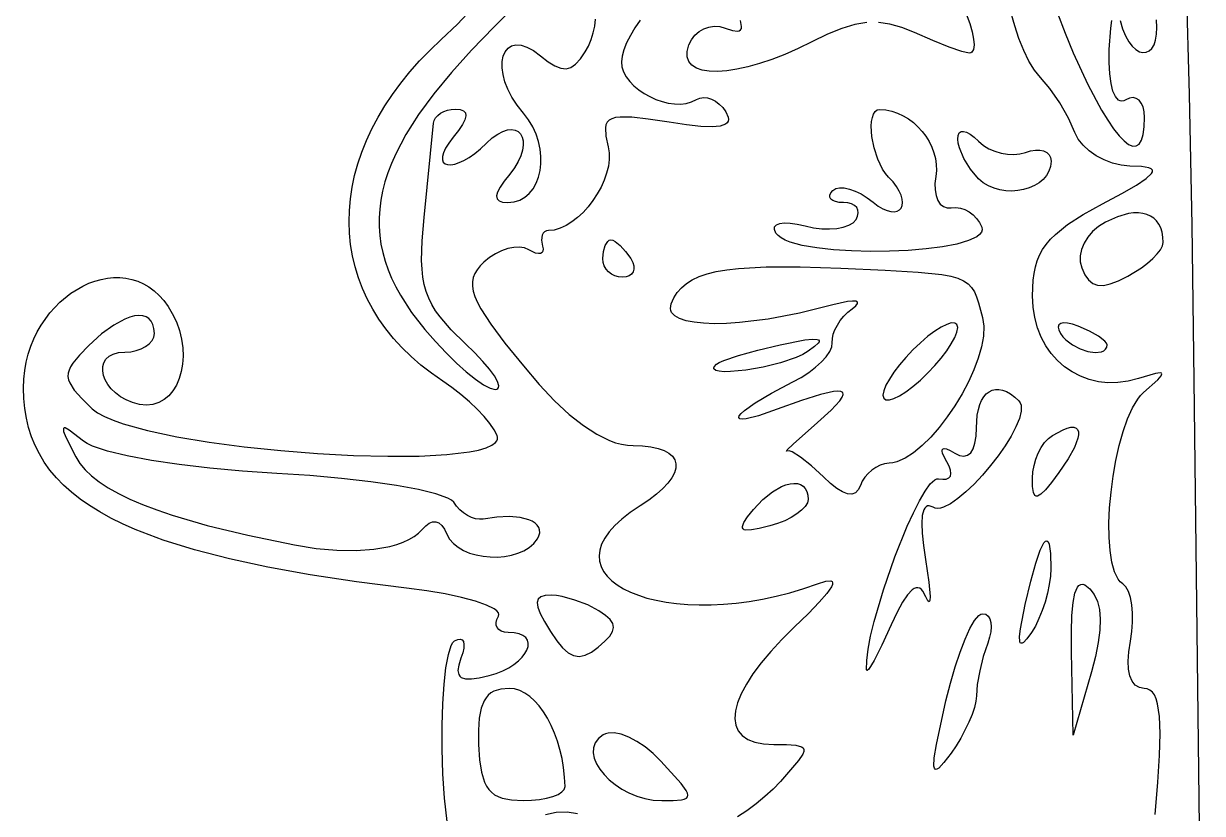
# Model space of a CAD drawing. Header units: millimetres. Extents: x 0.03 to 7.19, y 1.13 to 4.15.
# Drawn here: x 1.879 to 2.58, y 2.253 to 2.722 of the extents above; entities that cross this region are included whole.
import ezdxf

# ---------------------------------------------------------------- set-up
doc = ezdxf.new("R2010")
doc.units = ezdxf.units.MM

msp = doc.modelspace()

# ---------------------------------------------------------------- linework, layer by layer
at = {"flags": 128}
for points in [[(2.218157, 2.779413), (2.158518, 2.72026), (2.145047, 2.706437), (2.133077, 2.693163), (2.122596, 2.680392), (2.113596, 2.668082), (2.106065, 2.656187), (2.099994, 2.644665), (2.097503, 2.639029), (2.095373, 2.63347), (2.093603, 2.627982), (2.092192, 2.622559), (2.091138, 2.617196), (2.09044, 2.611888), (2.090097, 2.606628), (2.090108, 2.601412), (2.090471, 2.596233), (2.091185, 2.591087), (2.09225, 2.585968), (2.093663, 2.58087), (2.095423, 2.575788), (2.097529, 2.570716), (2.09998, 2.565648), (2.102775, 2.560581), (2.109391, 2.55042), (2.117365, 2.540191), (2.123616, 2.533044), (2.129911, 2.526377), (2.136079, 2.520337), (2.14195, 2.515068), (2.147353, 2.510716), (2.152117, 2.507427), (2.156072, 2.505347), (2.159046, 2.504622), (2.160089, 2.504763), (2.160804, 2.505178), (2.161199, 2.505852), (2.161283, 2.506772), (2.160556, 2.509293), (2.158695, 2.512628), (2.155773, 2.516667), (2.151862, 2.521297), (2.147035, 2.526407), (2.141365, 2.531885), (2.132918, 2.540126), (2.126334, 2.5477), (2.12369, 2.551391), (2.121451, 2.555102), (2.119596, 2.558894), (2.118107, 2.562828), (2.116961, 2.566968), (2.116139, 2.571374), (2.115621, 2.576109), (2.115387, 2.581235), (2.115687, 2.592907), (2.116879, 2.606885), (2.122462, 2.662955), (2.122844, 2.664629), (2.123693, 2.666191), (2.124954, 2.667606), (2.126575, 2.66884), (2.128502, 2.66986), (2.130679, 2.670631), (2.133055, 2.671118), (2.135574, 2.671288), (2.138379, 2.671044), (2.140337, 2.670303), (2.141447, 2.669051), (2.141706, 2.667273), (2.141113, 2.664955), (2.139667, 2.662083), (2.137368, 2.658643), (2.134212, 2.654622), (2.131538, 2.651133), (2.129597, 2.648042), (2.128345, 2.645358), (2.127737, 2.643088), (2.127726, 2.64124), (2.128267, 2.639822), (2.129315, 2.638843), (2.130824, 2.638311), (2.132748, 2.638233), (2.135041, 2.638617), (2.13766, 2.639473), (2.140556, 2.640807), (2.143686, 2.642628), (2.147003, 2.644944), (2.150462, 2.647763), (2.154018, 2.651094), (2.157415, 2.654168), (2.160631, 2.656468), (2.163633, 2.658038), (2.166385, 2.658925), (2.168856, 2.659173), (2.17101, 2.658827), (2.172815, 2.657932), (2.174237, 2.656535), (2.175241, 2.654679), (2.175795, 2.652411), (2.175865, 2.649775), (2.175416, 2.646816), (2.174416, 2.643581), (2.172831, 2.640113), (2.170626, 2.636459), (2.167768, 2.632663), (2.16446, 2.628466), (2.162057, 2.62492), (2.160557, 2.621996), (2.159957, 2.619667), (2.160257, 2.617904), (2.161454, 2.616679), (2.163546, 2.615965), (2.166532, 2.615733), (2.170333, 2.616107), (2.17376, 2.617185), (2.176802, 2.6189), (2.179446, 2.621187), (2.18168, 2.623978), (2.183494, 2.627206), (2.184875, 2.630806), (2.185811, 2.63471), (2.186292, 2.638853), (2.186304, 2.643167), (2.185836, 2.647586), (2.184878, 2.652043), (2.183416, 2.656473), (2.181439, 2.660807), (2.178935, 2.664981), (2.175893, 2.668927), (2.172142, 2.673668), (2.169082, 2.678412), (2.16669, 2.683085), (2.164944, 2.68761), (2.163821, 2.691914), (2.163298, 2.695919), (2.163353, 2.699552), (2.163964, 2.702736), (2.165108, 2.705397), (2.166761, 2.707458), (2.168902, 2.708845), (2.171508, 2.709482), (2.174557, 2.709294), (2.178024, 2.708205), (2.18189, 2.70614), (2.186129, 2.703024), (2.190711, 2.699471), (2.194685, 2.696994), (2.198176, 2.695604), (2.201306, 2.695313), (2.204201, 2.696129), (2.206985, 2.698063), (2.20978, 2.701127), (2.212712, 2.70533), (2.214648, 2.708819), (2.216252, 2.712622), (2.217505, 2.716617), (2.218386, 2.720681), (2.218873, 2.724691)], [(2.570107, 2.744851), (2.571907, 2.680066), (2.573424, 2.602217), (2.574712, 2.510177), (2.577883, 2.244538), (2.57941, 2.098451), (2.579755, 2.015661), (2.579379, 1.939913)], [(2.130497, 2.247802), (2.129021, 2.261561), (2.128087, 2.276094), (2.127645, 2.290835), (2.12763, 2.304834), (2.128017, 2.317766), (2.128775, 2.329307), (2.129877, 2.339135), (2.131294, 2.346924), (2.132999, 2.352351), (2.13395, 2.354079), (2.134962, 2.355094), (2.136863, 2.356012), (2.138387, 2.35622), (2.139519, 2.35576), (2.140244, 2.354674), (2.140545, 2.353003), (2.140408, 2.350789), (2.139816, 2.348074), (2.138754, 2.344899), (2.137428, 2.340759), (2.136989, 2.337487), (2.137484, 2.335055), (2.138095, 2.334145), (2.138957, 2.333434), (2.141455, 2.332597), (2.145022, 2.332517), (2.149704, 2.333164), (2.155546, 2.33451), (2.15982, 2.335822), (2.163718, 2.337396), (2.167217, 2.339184), (2.170297, 2.34114), (2.172937, 2.343214), (2.175116, 2.34536), (2.176812, 2.347528), (2.178004, 2.349672), (2.178672, 2.351743), (2.178794, 2.353693), (2.178349, 2.355475), (2.177315, 2.35704), (2.175673, 2.35834), (2.1734, 2.359329), (2.170476, 2.359957), (2.166879, 2.360177), (2.164637, 2.360373), (2.16278, 2.360935), (2.161333, 2.361823), (2.160318, 2.362998), (2.15976, 2.364422), (2.159682, 2.366054), (2.160107, 2.367856), (2.16106, 2.369788), (2.16135, 2.370805), (2.161014, 2.371866), (2.160082, 2.372962), (2.15858, 2.374085), (2.153981, 2.376376), (2.147442, 2.378672), (2.139186, 2.380903), (2.129439, 2.383001), (2.118424, 2.384898), (2.106365, 2.386524), (2.076564, 2.390327), (2.049116, 2.394469), (2.023962, 2.398981), (2.001042, 2.403894), (1.980296, 2.40924), (1.961667, 2.415049), (1.945093, 2.421352), (1.937559, 2.424699), (1.930516, 2.428181), (1.923958, 2.431802), (1.917877, 2.435565), (1.912265, 2.439476), (1.907115, 2.443538), (1.90242, 2.447754), (1.898172, 2.452128), (1.894364, 2.456665), (1.890988, 2.461368), (1.888037, 2.466241), (1.885504, 2.471288), (1.883381, 2.476513), (1.881661, 2.48192), (1.880335, 2.487512), (1.879398, 2.493294), (1.878841, 2.499269), (1.878657, 2.505441), (1.878842, 2.51074), (1.879385, 2.515882), (1.880266, 2.520859), (1.881466, 2.52566), (1.882967, 2.530276), (1.884748, 2.534698), (1.886792, 2.538915), (1.889078, 2.542918), (1.894303, 2.550245), (1.90027, 2.556601), (1.906826, 2.56191), (1.913818, 2.566094), (1.91743, 2.56774), (1.921094, 2.569077), (1.92479, 2.570094), (1.9285, 2.570782), (1.932204, 2.571131), (1.935884, 2.571132), (1.93952, 2.570775), (1.943092, 2.57005), (1.946583, 2.568949), (1.949973, 2.56746), (1.953242, 2.565576), (1.956372, 2.563285), (1.959343, 2.560579), (1.962137, 2.557448), (1.964734, 2.553882), (1.967115, 2.549872), (1.969522, 2.544768), (1.971347, 2.539618), (1.97261, 2.53448), (1.973332, 2.529413), (1.973536, 2.524476), (1.973241, 2.51973), (1.972471, 2.515232), (1.971245, 2.511043), (1.969586, 2.507222), (1.967514, 2.503828), (1.965052, 2.50092), (1.962219, 2.498557), (1.959037, 2.496799), (1.955529, 2.495705), (1.951714, 2.495335), (1.947615, 2.495747), (1.943441, 2.49684), (1.939656, 2.498379), (1.936281, 2.500293), (1.933336, 2.50251), (1.93084, 2.504959), (1.928814, 2.50757), (1.927278, 2.51027), (1.926252, 2.512988), (1.925757, 2.515653), (1.925813, 2.518195), (1.926439, 2.52054), (1.927656, 2.52262), (1.929485, 2.524361), (1.931944, 2.525693), (1.935055, 2.526544), (1.938837, 2.526844), (1.942373, 2.527071), (1.945671, 2.52772), (1.948659, 2.528748), (1.951266, 2.530108), (1.953419, 2.531754), (1.955046, 2.533641), (1.956076, 2.535723), (1.956435, 2.537955), (1.956223, 2.54086), (1.955604, 2.543298), (1.954602, 2.545272), (1.95324, 2.546788), (1.951542, 2.547849), (1.949532, 2.548459), (1.947234, 2.548624), (1.944671, 2.548347), (1.941867, 2.547633), (1.938846, 2.546486), (1.932247, 2.542912), (1.925065, 2.537658), (1.91749, 2.53076), (1.911926, 2.525003), (1.907986, 2.520241), (1.906631, 2.518125), (1.905688, 2.516128), (1.905161, 2.514206), (1.905051, 2.512316), (1.905361, 2.510415), (1.906093, 2.50846), (1.908832, 2.504214), (1.913287, 2.49923), (1.919476, 2.493163), (1.922551, 2.490805), (1.926699, 2.488515), (1.931841, 2.486298), (1.937899, 2.484161), (1.952449, 2.480141), (1.969719, 2.476499), (1.989082, 2.473274), (2.009907, 2.470509), (2.031566, 2.468246), (2.053431, 2.466524), (2.074872, 2.465387), (2.095261, 2.464875), (2.113969, 2.46503), (2.130367, 2.465894), (2.143826, 2.467507), (2.149257, 2.468608), (2.153717, 2.469912), (2.157129, 2.471424), (2.159412, 2.473149), (2.160107, 2.474093), (2.16049, 2.475093), (2.160551, 2.476148), (2.160282, 2.47726), (2.158592, 2.480614), (2.155964, 2.48443), (2.152532, 2.488576), (2.148428, 2.492918), (2.143785, 2.497326), (2.138735, 2.501665), (2.133412, 2.505803), (2.127949, 2.509608), (2.121229, 2.514265), (2.114941, 2.519141), (2.109085, 2.524226), (2.103659, 2.529507), (2.098665, 2.534974), (2.094103, 2.540616), (2.089972, 2.546422), (2.086273, 2.55238), (2.083005, 2.558481), (2.080169, 2.564713), (2.077764, 2.571065), (2.075791, 2.577525), (2.07425, 2.584084), (2.073141, 2.59073), (2.072463, 2.597451), (2.072218, 2.604238), (2.072404, 2.611078), (2.073022, 2.617962), (2.074073, 2.624878), (2.075555, 2.631814), (2.07747, 2.638761), (2.079816, 2.645707), (2.082595, 2.65264), (2.085806, 2.659551), (2.089449, 2.666428), (2.093525, 2.67326), (2.098033, 2.680035), (2.102973, 2.686744), (2.108346, 2.693375), (2.114151, 2.699918), (2.120389, 2.70636), (2.12706, 2.712691), (2.136664, 2.721886), (2.145406, 2.731143)], [(2.437049, 2.7337), (2.441331, 2.722137), (2.442751, 2.717188), (2.443636, 2.712922), (2.443946, 2.709435), (2.443643, 2.706825), (2.442684, 2.705189), (2.441947, 2.704765), (2.441032, 2.704622), (2.436676, 2.705584), (2.429089, 2.708203), (2.419339, 2.712081), (2.40849, 2.716816), (2.400968, 2.719877), (2.393903, 2.721911), (2.387051, 2.722894)], [(2.551574, 2.251844), (2.553243, 2.271029), (2.554241, 2.287018), (2.554551, 2.300007), (2.554155, 2.310193), (2.553037, 2.317773), (2.552203, 2.320647), (2.551181, 2.322943), (2.54997, 2.324687), (2.548569, 2.325901), (2.546974, 2.326612), (2.545185, 2.326844), (2.54225, 2.327326), (2.539838, 2.328749), (2.53796, 2.331073), (2.536627, 2.33426), (2.535852, 2.338274), (2.535644, 2.343074), (2.536015, 2.348624), (2.536976, 2.354885), (2.537847, 2.360643), (2.538265, 2.36626), (2.538248, 2.371596), (2.537817, 2.376509), (2.536989, 2.380859), (2.535785, 2.384505), (2.534223, 2.387306), (2.532324, 2.389122), (2.53089, 2.390275), (2.529604, 2.391856), (2.527462, 2.396191), (2.525872, 2.401907), (2.524812, 2.408788), (2.524257, 2.416614), (2.524183, 2.425167), (2.524568, 2.43423), (2.525386, 2.443585), (2.526615, 2.453013), (2.528229, 2.462297), (2.530207, 2.471217), (2.532523, 2.479557), (2.535154, 2.487098), (2.538076, 2.493622), (2.541266, 2.498911), (2.542953, 2.501024), (2.544699, 2.502747), (2.553238, 2.510401), (2.555246, 2.512675), (2.555714, 2.514002), (2.555364, 2.51433), (2.554621, 2.514445), (2.551943, 2.514069), (2.54174, 2.511122), (2.535562, 2.509539), (2.529499, 2.508719), (2.523592, 2.508631), (2.51788, 2.509245), (2.5124, 2.510531), (2.507193, 2.512458), (2.502297, 2.514995), (2.497751, 2.518113), (2.493594, 2.521781), (2.489864, 2.525968), (2.486602, 2.530644), (2.483846, 2.53578), (2.481634, 2.541344), (2.480006, 2.547305), (2.479001, 2.553635), (2.478657, 2.560302), (2.479064, 2.569514), (2.479612, 2.573642), (2.480425, 2.577498), (2.481529, 2.581116), (2.482949, 2.584529), (2.484712, 2.587772), (2.486844, 2.59088), (2.489372, 2.593887), (2.492321, 2.596826), (2.499587, 2.60264), (2.508851, 2.608596), (2.520324, 2.614969), (2.531894, 2.621198), (2.540547, 2.626183), (2.546379, 2.630058), (2.549487, 2.632957), (2.55005, 2.634081), (2.549968, 2.635012), (2.549255, 2.635765), (2.547921, 2.636357), (2.543442, 2.637127), (2.536629, 2.637455), (2.53139, 2.637953), (2.526212, 2.639184), (2.521228, 2.641068), (2.516572, 2.643521), (2.512379, 2.646462), (2.508783, 2.64981), (2.505919, 2.653483), (2.503921, 2.657399), (2.500026, 2.666002), (2.494855, 2.67505), (2.489085, 2.683472), (2.483393, 2.690191), (2.479858, 2.694471), (2.476536, 2.699843), (2.473452, 2.706141), (2.470633, 2.713201), (2.468104, 2.720856), (2.46589, 2.728942)], [(2.493522, 2.728258), (2.498078, 2.7164), (2.502962, 2.704719), (2.511697, 2.685864), (2.519742, 2.670764), (2.523459, 2.664663), (2.526949, 2.65955), (2.530194, 2.655442), (2.533174, 2.652354), (2.535873, 2.650304), (2.53827, 2.649308), (2.540349, 2.649382), (2.542091, 2.650543), (2.543478, 2.652807), (2.544491, 2.656192), (2.545112, 2.660712), (2.545324, 2.666385), (2.545097, 2.669725), (2.544447, 2.67257), (2.543419, 2.674878), (2.54206, 2.676604), (2.540414, 2.677707), (2.538527, 2.678143), (2.536444, 2.67787), (2.534212, 2.676844), (2.533, 2.676263), (2.531853, 2.676052), (2.530774, 2.6762), (2.529768, 2.6767), (2.527982, 2.678715), (2.52652, 2.682024), (2.525404, 2.686555), (2.52466, 2.692234), (2.52431, 2.698989), (2.524379, 2.706747), (2.525281, 2.719488), (2.525971, 2.723933)], [(2.245322, 2.724099), (2.242237, 2.719655), (2.239546, 2.715167), (2.237324, 2.710768), (2.235645, 2.706593), (2.234583, 2.702778), (2.234212, 2.699455), (2.234554, 2.696414), (2.235535, 2.693435), (2.237087, 2.69055), (2.239145, 2.687793), (2.241641, 2.685199), (2.244508, 2.6828), (2.24768, 2.68063), (2.251089, 2.678724), (2.254669, 2.677114), (2.258353, 2.675835), (2.262074, 2.67492), (2.265765, 2.674402), (2.269359, 2.674316), (2.27279, 2.674695), (2.27599, 2.675573), (2.278893, 2.676983), (2.28093, 2.677878), (2.283149, 2.678199), (2.285479, 2.677976), (2.287848, 2.677238), (2.290184, 2.676015), (2.292416, 2.674336), (2.294473, 2.672232), (2.296282, 2.669733), (2.297764, 2.666538), (2.297954, 2.665211), (2.297765, 2.664061), (2.297187, 2.663087), (2.296211, 2.662286), (2.293028, 2.661201), (2.288144, 2.660792), (2.281485, 2.661045), (2.272977, 2.661947), (2.262546, 2.663483), (2.250083, 2.665377), (2.240462, 2.666441), (2.233396, 2.666561), (2.230732, 2.666231), (2.228598, 2.665622), (2.226959, 2.664718), (2.22578, 2.663507), (2.225024, 2.661974), (2.224655, 2.660104), (2.224937, 2.655296), (2.226337, 2.648969), (2.22695, 2.645314), (2.226973, 2.641433), (2.226452, 2.637391), (2.225433, 2.63325), (2.223961, 2.629074), (2.222081, 2.624927), (2.219839, 2.620873), (2.21728, 2.616976), (2.214449, 2.613298), (2.211392, 2.609904), (2.208154, 2.606858), (2.204781, 2.604223), (2.201317, 2.602062), (2.197808, 2.60044), (2.1943, 2.59942), (2.190837, 2.599066), (2.189566, 2.598879), (2.188502, 2.598343), (2.187659, 2.597495), (2.187051, 2.596373), (2.186597, 2.593459), (2.187254, 2.589899), (2.187639, 2.588204), (2.187554, 2.586896), (2.187034, 2.585984), (2.186112, 2.585477), (2.184821, 2.585386), (2.183196, 2.585718), (2.179074, 2.587691), (2.176498, 2.588798), (2.17349, 2.589263), (2.170158, 2.589118), (2.166612, 2.588392), (2.16296, 2.587118), (2.159312, 2.585324), (2.155776, 2.583042), (2.152462, 2.580302), (2.150233, 2.578054), (2.148412, 2.575813), (2.147017, 2.573534), (2.146067, 2.571166), (2.145578, 2.568665), (2.14557, 2.56598), (2.14606, 2.563066), (2.147067, 2.559873), (2.148608, 2.556356), (2.150701, 2.552465), (2.156619, 2.543374), (2.164963, 2.53222), (2.175879, 2.518622), (2.185387, 2.50752), (2.194506, 2.497901), (2.203236, 2.489766), (2.211579, 2.483111), (2.219536, 2.477937), (2.227108, 2.474243), (2.23075, 2.47295), (2.234296, 2.472027), (2.237746, 2.471473), (2.241101, 2.471288), (2.246793, 2.471091), (2.251774, 2.470515), (2.256041, 2.469582), (2.259591, 2.468315), (2.262422, 2.466737), (2.264531, 2.464871), (2.265915, 2.46274), (2.266572, 2.460366), (2.266499, 2.457773), (2.265693, 2.454982), (2.264152, 2.452016), (2.261873, 2.4489), (2.258853, 2.445654), (2.25509, 2.442302), (2.250581, 2.438867), (2.245324, 2.435372), (2.239434, 2.431435), (2.234409, 2.427541), (2.230222, 2.4237), (2.226845, 2.419924), (2.224251, 2.416226), (2.222412, 2.412617), (2.221303, 2.40911), (2.220895, 2.405716), (2.221161, 2.402446), (2.222074, 2.399314), (2.223608, 2.39633), (2.225734, 2.393507), (2.228425, 2.390857), (2.231655, 2.388391), (2.235397, 2.386122), (2.239622, 2.384061), (2.244304, 2.38222), (2.249416, 2.380612), (2.254931, 2.379247), (2.260821, 2.378139), (2.267058, 2.377298), (2.273617, 2.376737), (2.28047, 2.376468), (2.287589, 2.376502), (2.294948, 2.376852), (2.302519, 2.37753), (2.310275, 2.378546), (2.318189, 2.379914), (2.326233, 2.381645), (2.334381, 2.383751), (2.342606, 2.386244), (2.350879, 2.389135), (2.355727, 2.39065), (2.358719, 2.390854), (2.359515, 2.390457), (2.359843, 2.389724), (2.3597, 2.388651), (2.359086, 2.387236), (2.356435, 2.383367), (2.351877, 2.378092), (2.3454, 2.371389), (2.33699, 2.363233), (2.329552, 2.355899), (2.32298, 2.348824), (2.317279, 2.342038), (2.312454, 2.335569), (2.308512, 2.329448), (2.305456, 2.323704), (2.303293, 2.318366), (2.302027, 2.313465), (2.301663, 2.30903), (2.302207, 2.30509), (2.303664, 2.301675), (2.306039, 2.298815), (2.309337, 2.296538), (2.313564, 2.294876), (2.318724, 2.293857), (2.324824, 2.29351), (2.332425, 2.293437), (2.337915, 2.293064), (2.341335, 2.292159), (2.342283, 2.291435), (2.34273, 2.290491), (2.342681, 2.289299), (2.342141, 2.287829), (2.339613, 2.283942), (2.328907, 2.271566), (2.324496, 2.267028), (2.319561, 2.262532), (2.31427, 2.258198), (2.308789, 2.254141), (2.303284, 2.250479)], [(2.380167, 2.722804), (2.373006, 2.721618), (2.365322, 2.719314), (2.356871, 2.715869), (2.347407, 2.71126), (2.339287, 2.707273), (2.331369, 2.703796), (2.32371, 2.70083), (2.316369, 2.698377), (2.309405, 2.696439), (2.302875, 2.695016), (2.296839, 2.694111), (2.291355, 2.693724), (2.286481, 2.693857), (2.282276, 2.694512), (2.278798, 2.69569), (2.276106, 2.697391), (2.274258, 2.699619), (2.273313, 2.702373), (2.273329, 2.705656), (2.274365, 2.709469), (2.275912, 2.712558), (2.277964, 2.715206), (2.280431, 2.717371), (2.283226, 2.719012), (2.286261, 2.720089), (2.289447, 2.720561), (2.292697, 2.720386), (2.295921, 2.719524), (2.300207, 2.718091), (2.303263, 2.717658), (2.304329, 2.717869), (2.305087, 2.71839), (2.305536, 2.719244), (2.305678, 2.72045), (2.305034, 2.723999)], [(2.530754, 2.724066), (2.532299, 2.719056), (2.534067, 2.71483), (2.536005, 2.711372), (2.538056, 2.708668), (2.540166, 2.706703), (2.54228, 2.705462), (2.544341, 2.704931), (2.546296, 2.705094), (2.548088, 2.705936), (2.549664, 2.707444), (2.550966, 2.709601), (2.551942, 2.712394), (2.552534, 2.715807), (2.552688, 2.719826), (2.55235, 2.724436)], [(2.326101, 2.597635), (2.325231, 2.599678), (2.325353, 2.601317), (2.326406, 2.602537), (2.328332, 2.603325), (2.331071, 2.603665), (2.334564, 2.603544), (2.338751, 2.602946), (2.343574, 2.601858), (2.34851, 2.600805), (2.353361, 2.60022), (2.358004, 2.600087), (2.362313, 2.600391), (2.366166, 2.601116), (2.369437, 2.602246), (2.372003, 2.603767), (2.37374, 2.605663), (2.374711, 2.607687), (2.37508, 2.609574), (2.374877, 2.611285), (2.374133, 2.612776), (2.372877, 2.614008), (2.371139, 2.614939), (2.368949, 2.615527), (2.366337, 2.615733), (2.363749, 2.615878), (2.361615, 2.616295), (2.359963, 2.616955), (2.35882, 2.617828), (2.358212, 2.618885), (2.358166, 2.620098), (2.358708, 2.621436), (2.359865, 2.622872), (2.361646, 2.62402), (2.363976, 2.624535), (2.366755, 2.624446), (2.369884, 2.623783), (2.373266, 2.622573), (2.376801, 2.620846), (2.38039, 2.61863), (2.383935, 2.615955), (2.386924, 2.613698), (2.389696, 2.612035), (2.392227, 2.610929), (2.394497, 2.610344), (2.396481, 2.610245), (2.398158, 2.610594), (2.399506, 2.611357), (2.400502, 2.612497), (2.401125, 2.613978), (2.401351, 2.615764), (2.401159, 2.617819), (2.400526, 2.620107), (2.399431, 2.622593), (2.39785, 2.625239), (2.395761, 2.628011), (2.393143, 2.630872), (2.391259, 2.633049), (2.389539, 2.635612), (2.38663, 2.641602), (2.384492, 2.648258), (2.383199, 2.654997), (2.382824, 2.661235), (2.383005, 2.663985), (2.383444, 2.666391), (2.38415, 2.668381), (2.385132, 2.669881), (2.3864, 2.670819), (2.387962, 2.671122), (2.391564, 2.670806), (2.395086, 2.670051), (2.398501, 2.668889), (2.401784, 2.667352), (2.404907, 2.665471), (2.407845, 2.663279), (2.41057, 2.660807), (2.413056, 2.658087), (2.415277, 2.655151), (2.417206, 2.65203), (2.418817, 2.648757), (2.420084, 2.645364), (2.420978, 2.641881), (2.421476, 2.638342), (2.421549, 2.634777), (2.421171, 2.631219), (2.420702, 2.627038), (2.420772, 2.623235), (2.421341, 2.619885), (2.422374, 2.617064), (2.423832, 2.61485), (2.425677, 2.613318), (2.427872, 2.612545), (2.430379, 2.612608), (2.433065, 2.61281), (2.435782, 2.612449), (2.438456, 2.611572), (2.441011, 2.610226), (2.443374, 2.608458), (2.445469, 2.606315), (2.447222, 2.603844), (2.44856, 2.601094), (2.448806, 2.599555), (2.448362, 2.598097), (2.447271, 2.59672), (2.445576, 2.595426), (2.440542, 2.593091), (2.433603, 2.5911), (2.425101, 2.589464), (2.415376, 2.588193), (2.404771, 2.587295), (2.393627, 2.586781), (2.382287, 2.58666), (2.371092, 2.586943), (2.360383, 2.587637), (2.350503, 2.588754), (2.341793, 2.590302), (2.334595, 2.592292), (2.33167, 2.593456), (2.32925, 2.594734), (2.32738, 2.596126), (2.326101, 2.597635)], [(2.446671, 2.629927), (2.44183, 2.635647), (2.437869, 2.642), (2.435194, 2.648212), (2.434466, 2.651024), (2.434212, 2.65351), (2.434444, 2.65565), (2.435118, 2.657124), (2.436202, 2.657934), (2.437666, 2.658085), (2.439476, 2.657579), (2.441601, 2.656419), (2.44401, 2.654608), (2.446671, 2.652149), (2.449489, 2.649768), (2.452722, 2.647777), (2.456256, 2.646204), (2.459976, 2.645076), (2.46377, 2.644421), (2.467522, 2.644267), (2.47112, 2.644639), (2.474449, 2.645566), (2.477523, 2.646521), (2.480393, 2.646972), (2.482994, 2.646943), (2.485265, 2.646453), (2.48714, 2.645525), (2.488558, 2.644181), (2.489455, 2.642442), (2.489768, 2.64033), (2.489437, 2.637218), (2.488486, 2.634361), (2.486982, 2.631774), (2.484989, 2.629474), (2.482573, 2.627476), (2.479798, 2.625796), (2.476729, 2.624449), (2.473433, 2.623451), (2.469974, 2.622819), (2.466417, 2.622567), (2.462827, 2.622711), (2.45927, 2.623267), (2.455811, 2.624251), (2.452514, 2.625679), (2.449446, 2.627566), (2.446671, 2.629927)], [(2.556435, 2.592052), (2.556267, 2.595209), (2.555774, 2.598066), (2.554969, 2.60062), (2.553864, 2.602865), (2.552473, 2.604797), (2.550809, 2.606411), (2.548885, 2.607703), (2.546714, 2.608668), (2.54431, 2.609302), (2.541685, 2.609599), (2.538853, 2.609556), (2.535827, 2.609167), (2.529246, 2.607335), (2.522046, 2.604066), (2.517977, 2.601499), (2.51447, 2.598506), (2.511573, 2.595182), (2.509336, 2.59162), (2.507806, 2.587914), (2.507032, 2.584158), (2.507064, 2.580446), (2.507949, 2.576872), (2.509827, 2.572774), (2.511976, 2.5697), (2.514481, 2.567634), (2.517428, 2.566561), (2.5209, 2.566465), (2.524984, 2.567331), (2.529763, 2.569143), (2.535324, 2.571885), (2.543521, 2.576968), (2.547106, 2.579705), (2.550233, 2.582464), (2.552817, 2.58516), (2.554769, 2.587712), (2.556004, 2.590037), (2.556435, 2.592052)], [(2.223101, 2.582399), (2.223486, 2.586714), (2.224535, 2.590247), (2.22609, 2.592634), (2.227007, 2.593284), (2.22799, 2.59351), (2.229115, 2.593284), (2.230436, 2.592634), (2.233473, 2.590247), (2.236713, 2.586714), (2.239768, 2.582399), (2.240907, 2.580167), (2.241506, 2.578085), (2.241583, 2.576198), (2.24116, 2.574552), (2.240257, 2.573192), (2.238893, 2.572165), (2.237089, 2.571515), (2.234865, 2.571288), (2.232502, 2.571515), (2.230297, 2.572165), (2.228299, 2.573192), (2.226556, 2.574552), (2.225117, 2.576198), (2.224029, 2.578085), (2.223341, 2.580167), (2.223101, 2.582399)], [(2.354476, 2.452608), (2.347304, 2.459274), (2.340804, 2.464394), (2.335693, 2.467465), (2.333881, 2.468075), (2.332685, 2.467983), (2.332303, 2.467923), (2.332825, 2.468624), (2.336289, 2.472033), (2.35081, 2.484927), (2.358985, 2.49234), (2.364077, 2.49788), (2.365451, 2.499955), (2.366033, 2.501567), (2.365817, 2.502721), (2.364796, 2.503418), (2.362963, 2.503661), (2.360311, 2.503451), (2.352525, 2.501683), (2.34138, 2.498132), (2.326824, 2.492816), (2.315723, 2.488957), (2.30833, 2.487138), (2.305993, 2.486937), (2.304545, 2.487179), (2.303972, 2.487842), (2.304263, 2.488903), (2.305404, 2.49034), (2.307383, 2.49213), (2.313802, 2.496683), (2.323418, 2.502383), (2.336129, 2.509052), (2.341038, 2.511739), (2.345576, 2.514683), (2.349647, 2.517788), (2.353153, 2.52096), (2.356, 2.524103), (2.35809, 2.52712), (2.359327, 2.529918), (2.359615, 2.532399), (2.359664, 2.534816), (2.360215, 2.537427), (2.361221, 2.540151), (2.362633, 2.542905), (2.364403, 2.545605), (2.366482, 2.548171), (2.368824, 2.550519), (2.371379, 2.552566), (2.373548, 2.554302), (2.374613, 2.555639), (2.374613, 2.556569), (2.373586, 2.557085), (2.371571, 2.557178), (2.368608, 2.556841), (2.35999, 2.554844), (2.340153, 2.549909), (2.321416, 2.546414), (2.304345, 2.544356), (2.296613, 2.543865), (2.289509, 2.543731), (2.283106, 2.543954), (2.277475, 2.544535), (2.272685, 2.545471), (2.268809, 2.546764), (2.265916, 2.548412), (2.264078, 2.550414), (2.263577, 2.551549), (2.263367, 2.552771), (2.263851, 2.555483), (2.265451, 2.558997), (2.267454, 2.562173), (2.269909, 2.565019), (2.272864, 2.567547), (2.276366, 2.569766), (2.280463, 2.571687), (2.285205, 2.573319), (2.290638, 2.574674), (2.296811, 2.57576), (2.303771, 2.576589), (2.320248, 2.577514), (2.340452, 2.57753), (2.364768, 2.576719), (2.391112, 2.575509), (2.410758, 2.574355), (2.424794, 2.572878), (2.43005, 2.571899), (2.434311, 2.570696), (2.437716, 2.569223), (2.4404, 2.567431), (2.442499, 2.565273), (2.444149, 2.562701), (2.445487, 2.559669), (2.446649, 2.556128), (2.44899, 2.54733), (2.449723, 2.542182), (2.449486, 2.53636), (2.448366, 2.530002), (2.446451, 2.523243), (2.443829, 2.516222), (2.440588, 2.509075), (2.436817, 2.501938), (2.432601, 2.49495), (2.428031, 2.488246), (2.423192, 2.481963), (2.418174, 2.476239), (2.413064, 2.471211), (2.40795, 2.467014), (2.40292, 2.463787), (2.398062, 2.461666), (2.395724, 2.461063), (2.393462, 2.460788), (2.390774, 2.460409), (2.388101, 2.459558), (2.385512, 2.45829), (2.383079, 2.456658), (2.380871, 2.454717), (2.378961, 2.452521), (2.377416, 2.450124), (2.37631, 2.44758), (2.375049, 2.444925), (2.373361, 2.443209), (2.371251, 2.442432), (2.368721, 2.442594), (2.365775, 2.443693), (2.362417, 2.445728), (2.35865, 2.4487), (2.354476, 2.452608)], [(2.434212, 2.541399), (2.433759, 2.543221), (2.432459, 2.544126), (2.430404, 2.544152), (2.427685, 2.543337), (2.424393, 2.541717), (2.420619, 2.539329), (2.416454, 2.536211), (2.41199, 2.532399), (2.407526, 2.52813), (2.403362, 2.52371), (2.399588, 2.519267), (2.396296, 2.514929), (2.393577, 2.510823), (2.391521, 2.507077), (2.390222, 2.503819), (2.389768, 2.501177), (2.390222, 2.499356), (2.391521, 2.498451), (2.393577, 2.498424), (2.396296, 2.49924), (2.399588, 2.50086), (2.403362, 2.503247), (2.407526, 2.506366), (2.41199, 2.510177), (2.416454, 2.514442), (2.420619, 2.51886), (2.424393, 2.523303), (2.427685, 2.527642), (2.430404, 2.53175), (2.432459, 2.535497), (2.433759, 2.538757), (2.434212, 2.541399)], [(2.523101, 2.531205), (2.522749, 2.532218), (2.52174, 2.533423), (2.518034, 2.536234), (2.512549, 2.539277), (2.505851, 2.542191), (2.502403, 2.54335), (2.499498, 2.543994), (2.497171, 2.544136), (2.495456, 2.543792), (2.494386, 2.542974), (2.493996, 2.541699), (2.49432, 2.539979), (2.495393, 2.53783), (2.49678, 2.535917), (2.498458, 2.534145), (2.502476, 2.531076), (2.507029, 2.528722), (2.511695, 2.527184), (2.516055, 2.526563), (2.51969, 2.526959), (2.521104, 2.52757), (2.522178, 2.528473), (2.522862, 2.52968), (2.523101, 2.531205)], [(2.290685, 2.519719), (2.292298, 2.520673), (2.295118, 2.521857), (2.303754, 2.524729), (2.315349, 2.527961), (2.328657, 2.531177), (2.343238, 2.534033), (2.347832, 2.534528), (2.350678, 2.534391), (2.351457, 2.534082), (2.351813, 2.533612), (2.35175, 2.532979), (2.351274, 2.532183), (2.349099, 2.530096), (2.345324, 2.527344), (2.342113, 2.525479), (2.338208, 2.523707), (2.328884, 2.520518), (2.318497, 2.517935), (2.308192, 2.51612), (2.299113, 2.515231), (2.295391, 2.515183), (2.292406, 2.515428), (2.290299, 2.515983), (2.289215, 2.516871), (2.2891, 2.517445), (2.289295, 2.518109), (2.290685, 2.519719)], [(2.380046, 2.337955), (2.380108, 2.34337), (2.380929, 2.350101), (2.38242, 2.357915), (2.384493, 2.366576), (2.390036, 2.385507), (2.396853, 2.405026), (2.404241, 2.423262), (2.40793, 2.431314), (2.411497, 2.438344), (2.414855, 2.444118), (2.417916, 2.448402), (2.420593, 2.450963), (2.421759, 2.451524), (2.422796, 2.451566), (2.425353, 2.451187), (2.427389, 2.45134), (2.428887, 2.451994), (2.429832, 2.453115), (2.430207, 2.45467), (2.429997, 2.456628), (2.429185, 2.458956), (2.427754, 2.461622), (2.425225, 2.466591), (2.424905, 2.468175), (2.425206, 2.469148), (2.426121, 2.469503), (2.427645, 2.469233), (2.42977, 2.46833), (2.43249, 2.466788), (2.43537, 2.465398), (2.437917, 2.464975), (2.440115, 2.465502), (2.441949, 2.46696), (2.443402, 2.469332), (2.444459, 2.472599), (2.445105, 2.476743), (2.445324, 2.481747), (2.445852, 2.489405), (2.44649, 2.492687), (2.44736, 2.495593), (2.448446, 2.498113), (2.449735, 2.500238), (2.451212, 2.50196), (2.452863, 2.503269), (2.454675, 2.504156), (2.456632, 2.504613), (2.458721, 2.50463), (2.460927, 2.504198), (2.463237, 2.503308), (2.465635, 2.501951), (2.468109, 2.500119), (2.470643, 2.497802), (2.471452, 2.49668), (2.471932, 2.495285), (2.471969, 2.491767), (2.470896, 2.48742), (2.468851, 2.482419), (2.465976, 2.476938), (2.46241, 2.47115), (2.458293, 2.465227), (2.453766, 2.459345), (2.448969, 2.453677), (2.444041, 2.448396), (2.439124, 2.443676), (2.434356, 2.439691), (2.429878, 2.436613), (2.425831, 2.434618), (2.424012, 2.43408), (2.422354, 2.433877), (2.420873, 2.434032), (2.419587, 2.434566), (2.417222, 2.435449), (2.416227, 2.435349), (2.415359, 2.434894), (2.414617, 2.43409), (2.414003, 2.432941), (2.413162, 2.429628), (2.412841, 2.424996), (2.413046, 2.419082), (2.413784, 2.411925), (2.41506, 2.403566), (2.4171, 2.39011), (2.417822, 2.381438), (2.417686, 2.379124), (2.417218, 2.378281), (2.416417, 2.379), (2.415282, 2.381372), (2.413556, 2.384648), (2.412614, 2.385721), (2.411617, 2.386416), (2.410563, 2.386731), (2.409451, 2.386665), (2.408279, 2.386215), (2.407044, 2.385382), (2.404381, 2.382556), (2.401448, 2.378176), (2.39823, 2.37223), (2.394712, 2.364705), (2.389141, 2.352595), (2.38452, 2.343517), (2.381328, 2.338345), (2.380418, 2.337498), (2.380161, 2.337556), (2.380046, 2.337955)], [(2.478657, 2.451844), (2.478899, 2.455636), (2.479592, 2.459462), (2.480688, 2.463219), (2.482138, 2.466802), (2.483893, 2.470106), (2.485905, 2.473027), (2.488125, 2.475461), (2.490504, 2.477302), (2.496841, 2.480691), (2.499398, 2.481635), (2.501546, 2.482098), (2.50328, 2.482095), (2.504599, 2.481638), (2.5055, 2.480742), (2.505982, 2.479422), (2.50604, 2.477691), (2.505673, 2.475563), (2.503655, 2.470175), (2.499906, 2.46337), (2.494407, 2.45526), (2.489946, 2.449316), (2.486385, 2.444988), (2.483631, 2.442258), (2.481589, 2.441104), (2.480806, 2.441112), (2.480165, 2.441506), (2.479264, 2.443444), (2.478793, 2.446897), (2.478657, 2.451844)], [(2.115615, 2.421288), (2.117808, 2.423604), (2.119923, 2.425155), (2.121949, 2.425944), (2.123877, 2.425972), (2.125698, 2.425241), (2.127402, 2.423753), (2.12898, 2.421509), (2.130421, 2.41851), (2.132028, 2.415573), (2.134267, 2.412984), (2.137052, 2.410748), (2.140298, 2.408867), (2.143921, 2.407348), (2.147834, 2.406195), (2.151953, 2.405411), (2.156192, 2.405002), (2.160466, 2.404971), (2.16469, 2.405324), (2.168779, 2.406064), (2.172647, 2.407196), (2.17621, 2.408724), (2.179382, 2.410654), (2.182078, 2.412988), (2.184212, 2.415733), (2.185159, 2.417625), (2.185608, 2.419402), (2.185581, 2.421054), (2.1851, 2.422574), (2.184187, 2.423953), (2.182863, 2.425185), (2.181152, 2.42626), (2.179074, 2.42717), (2.173906, 2.428465), (2.167537, 2.429006), (2.16014, 2.428728), (2.151893, 2.427566), (2.149714, 2.427428), (2.147392, 2.427769), (2.144998, 2.428547), (2.142603, 2.429722), (2.140279, 2.431253), (2.138098, 2.433097), (2.136131, 2.435215), (2.134449, 2.437566), (2.133192, 2.438805), (2.130974, 2.440061), (2.123868, 2.442595), (2.113564, 2.445097), (2.100494, 2.447497), (2.085088, 2.449724), (2.067781, 2.451711), (2.049002, 2.453385), (2.029185, 2.454677), (2.008894, 2.456019), (1.989434, 2.45781), (1.971235, 2.459976), (1.95473, 2.462446), (1.940348, 2.465147), (1.928521, 2.468007), (1.919679, 2.470953), (1.916513, 2.472436), (1.914254, 2.473913), (1.905757, 2.480479), (1.903431, 2.481703), (1.902734, 2.48177), (1.902343, 2.481464), (1.902459, 2.479694), (1.903748, 2.476325), (1.909712, 2.464524), (1.91215, 2.460652), (1.915284, 2.456884), (1.919127, 2.453216), (1.923694, 2.449642), (1.928997, 2.446157), (1.93505, 2.442756), (1.941866, 2.439432), (1.949459, 2.436182), (1.957842, 2.433), (1.967028, 2.429879), (1.987865, 2.423804), (2.012076, 2.417913), (2.039768, 2.412163), (2.052613, 2.410123), (2.064898, 2.40904), (2.076424, 2.40889), (2.086988, 2.409648), (2.096391, 2.41129), (2.100593, 2.412436), (2.10443, 2.413794), (2.107876, 2.415361), (2.110905, 2.417135), (2.113493, 2.419111), (2.115615, 2.421288)], [(2.312712, 2.433274), (2.318325, 2.439218), (2.323995, 2.443768), (2.329476, 2.446879), (2.332067, 2.447881), (2.334518, 2.448505), (2.336797, 2.448747), (2.338872, 2.448601), (2.340714, 2.44806), (2.342291, 2.44712), (2.343571, 2.445774), (2.344524, 2.444017), (2.345118, 2.441843), (2.345324, 2.439247), (2.344857, 2.437156), (2.343519, 2.434969), (2.341404, 2.43275), (2.338607, 2.430564), (2.33522, 2.428477), (2.331337, 2.426553), (2.327054, 2.424857), (2.322462, 2.423455), (2.316219, 2.421938), (2.311517, 2.421099), (2.308303, 2.420991), (2.307238, 2.421227), (2.306525, 2.421667), (2.306158, 2.422315), (2.306129, 2.42318), (2.307064, 2.425584), (2.309276, 2.428931), (2.312712, 2.433274)], [(2.474324, 2.376844), (2.477613, 2.390652), (2.480597, 2.401401), (2.483232, 2.409027), (2.485471, 2.413469), (2.486429, 2.414476), (2.487271, 2.414663), (2.487993, 2.414022), (2.488587, 2.412547), (2.489374, 2.407059), (2.489587, 2.398135), (2.489326, 2.393519), (2.488637, 2.388554), (2.487567, 2.383397), (2.486162, 2.378203), (2.48447, 2.373129), (2.482539, 2.368329), (2.480414, 2.36396), (2.478143, 2.360177), (2.475391, 2.356397), (2.473306, 2.354219), (2.472511, 2.353741), (2.47188, 2.353678), (2.471411, 2.354034), (2.471103, 2.354813), (2.470968, 2.357659), (2.471465, 2.362255), (2.474324, 2.376844)], [(2.501879, 2.34851), (2.501798, 2.360502), (2.502095, 2.370305), (2.502787, 2.377973), (2.503888, 2.383557), (2.505414, 2.387113), (2.506342, 2.388146), (2.507381, 2.388692), (2.508535, 2.388757), (2.509804, 2.388349), (2.512699, 2.386135), (2.515352, 2.382748), (2.517283, 2.378613), (2.51849, 2.373704), (2.518975, 2.367997), (2.518737, 2.361466), (2.517779, 2.354089), (2.516099, 2.345838), (2.513699, 2.336691), (2.502879, 2.299066), (2.501879, 2.34851)], [(2.220837, 2.372913), (2.214144, 2.376477), (2.20656, 2.379422), (2.199017, 2.381442), (2.195553, 2.382011), (2.192449, 2.382233), (2.188807, 2.382049), (2.186193, 2.38134), (2.184606, 2.380011), (2.184042, 2.377967), (2.184501, 2.375112), (2.18598, 2.371352), (2.188477, 2.36659), (2.19199, 2.360733), (2.195704, 2.35521), (2.19918, 2.350995), (2.202514, 2.348058), (2.205801, 2.346366), (2.209137, 2.345889), (2.212617, 2.346594), (2.216337, 2.348451), (2.220393, 2.351427), (2.224376, 2.354935), (2.227232, 2.357984), (2.228964, 2.360684), (2.229574, 2.363149), (2.229064, 2.365492), (2.227436, 2.367826), (2.224693, 2.370262), (2.220837, 2.372913)], [(2.42724, 2.31951), (2.429854, 2.32991), (2.432678, 2.339612), (2.435623, 2.348405), (2.4386, 2.356076), (2.441518, 2.362413), (2.444289, 2.367202), (2.446823, 2.370231), (2.447974, 2.37102), (2.449032, 2.371288), (2.450857, 2.370929), (2.452294, 2.3699), (2.45333, 2.368274), (2.453952, 2.366122), (2.454149, 2.363516), (2.453907, 2.36053), (2.453215, 2.357236), (2.45206, 2.353705), (2.449443, 2.345805), (2.447301, 2.337288), (2.445855, 2.329178), (2.445324, 2.322497), (2.445016, 2.319338), (2.444135, 2.315579), (2.442743, 2.311362), (2.4409, 2.306825), (2.436113, 2.297354), (2.433292, 2.2927), (2.430268, 2.288288), (2.426019, 2.282754), (2.422916, 2.279499), (2.421788, 2.278791), (2.420938, 2.278731), (2.420366, 2.279345), (2.420067, 2.28066), (2.420281, 2.285493), (2.421561, 2.293441), (2.42724, 2.31951)], [(2.200726, 2.26851), (2.200446, 2.274173), (2.199828, 2.279742), (2.198892, 2.285178), (2.197661, 2.290445), (2.196155, 2.295506), (2.194397, 2.300322), (2.192406, 2.304857), (2.190204, 2.309073), (2.187812, 2.312933), (2.185253, 2.316399), (2.182546, 2.319435), (2.179713, 2.322003), (2.176775, 2.324065), (2.173754, 2.325584), (2.17067, 2.326523), (2.167546, 2.326844), (2.162496, 2.326436), (2.158342, 2.325147), (2.156585, 2.324142), (2.155032, 2.322881), (2.153677, 2.321352), (2.152513, 2.319542), (2.150731, 2.315031), (2.149634, 2.309254), (2.149168, 2.302112), (2.149282, 2.29351), (2.149902, 2.284382), (2.151035, 2.276993), (2.152809, 2.271184), (2.153976, 2.268821), (2.155351, 2.266792), (2.15695, 2.265077), (2.158789, 2.263656), (2.160884, 2.262509), (2.163251, 2.261616), (2.168863, 2.26051), (2.175754, 2.260177), (2.180798, 2.260347), (2.185498, 2.260835), (2.18975, 2.261605), (2.193454, 2.262625), (2.196505, 2.26386), (2.198803, 2.265275), (2.200244, 2.266836), (2.200726, 2.26851)], [(2.257712, 2.28358), (2.253079, 2.288124), (2.248262, 2.292059), (2.243403, 2.29532), (2.238643, 2.297842), (2.234122, 2.299561), (2.229982, 2.300414), (2.226363, 2.300335), (2.224793, 2.299926), (2.223407, 2.29926), (2.220575, 2.297016), (2.218687, 2.294435), (2.217684, 2.291584), (2.217506, 2.288531), (2.218094, 2.28534), (2.219389, 2.282079), (2.221332, 2.278813), (2.223863, 2.275609), (2.226925, 2.272534), (2.230458, 2.269654), (2.234401, 2.267035), (2.238698, 2.264743), (2.243288, 2.262845), (2.248112, 2.261407), (2.253111, 2.260496), (2.258226, 2.260177), (2.265056, 2.260244), (2.269927, 2.260615), (2.271627, 2.260995), (2.272834, 2.261547), (2.273549, 2.262303), (2.273771, 2.263295), (2.2735, 2.264556), (2.272733, 2.266116), (2.269715, 2.270267), (2.257712, 2.28358)], [(2.208126, 2.252243), (2.20187, 2.253231), (2.19547, 2.253051), (2.189086, 2.251693)]]:
    msp.add_lwpolyline(points, dxfattribs=at)

doc.saveas('drawing.dxf')
